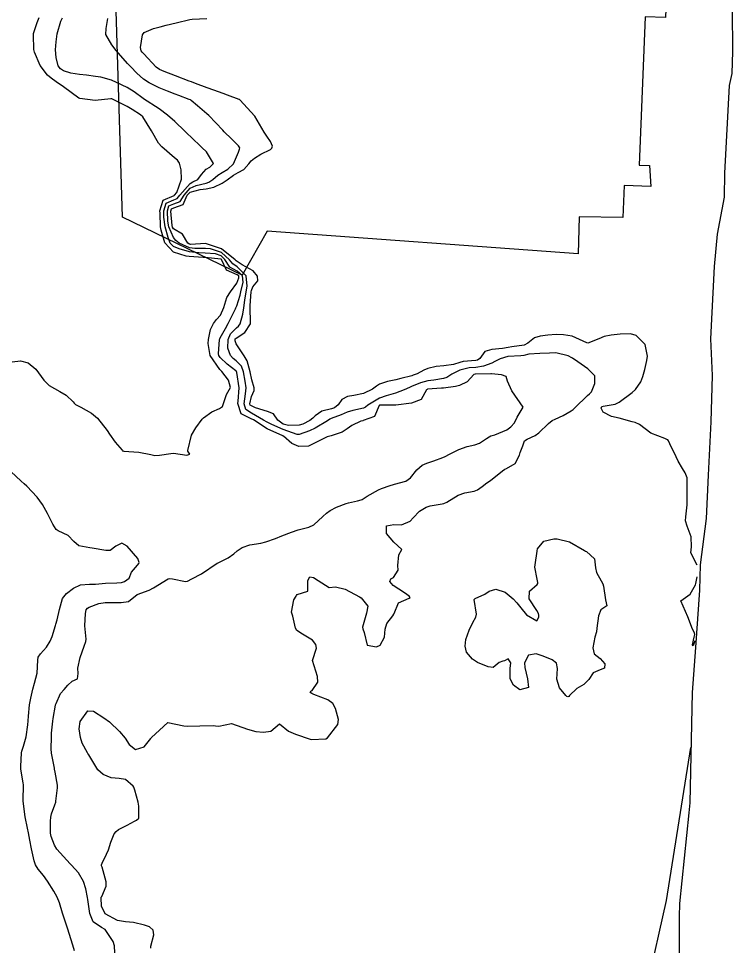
# Model space of a CAD drawing. Header units: metres. Extents: x 292545 to 299085, y 7450245 to 7463078.
# Drawn here: x 296629.3 to 296718.6, y 7460168.1 to 7460284.2 of the extents above; entities that cross this region are included whole.
import ezdxf

# ---------------------------------------------------------------- set-up
doc = ezdxf.new("R2010")
doc.units = ezdxf.units.M
for name, color, linetype in [('Area', 45, 'Continuous'), ('Curvas de Nivel 1m', 11, 'Continuous'), ('Edificações', 30, 'Continuous'), ('Vias Primárias', 230, 'Continuous')]:
    doc.layers.add(name, color=color, linetype=linetype)

msp = doc.modelspace()

# ---------------------------------------------------------------- linework, layer by layer
at = {"layer": 'Area'}
msp.add_polyline3d([(296718.56, 7460285.32, 659.6), (296718.58, 7460280.1, 659.62), (296718.52, 7460277.32, 659.61), (296718.17, 7460275.83, 659.55), (296717.58, 7460264.85, 659.47), (296717.55, 7460261.85, 659.49), (296716.69, 7460257.24, 659.48), (296716.3, 7460253.17, 659.54), (296715.85, 7460244.15, 659.48), (296716.05, 7460239.55, 659.53), (296715.86, 7460233.77, 659.24), (296715.54, 7460227.08, 658.99), (296715.29, 7460221.66, 658.93), (296714.55, 7460215.86, 658.85), (296714.48, 7460212.71, 658.87), (296713.97, 7460205.51, 658.76), (296713.53, 7460199.9, 658.82), (296713.24, 7460186.08, 658.94), (296713.14, 7460184.82, 659), (296711.98, 7460173.48, 658.81), (296711.9, 7460171.81, 658.77), (296711.92, 7460165.12, 658.83)], dxfattribs=at)
at = {"layer": 'Curvas de Nivel 1m', "flags": 128}
for points, elevation in [([(296628.48, 7460241.25), (296629.52, 7460241.39), (296630.48, 7460241.14), (296631.45, 7460240.32), (296632.45, 7460238.97), (296633.12, 7460238.3), (296634.44, 7460237.55), (296635.24, 7460237.09), (296636.1, 7460236.26), (296636.24, 7460236.08), (296636.42, 7460235.92), (296637.08, 7460235.59), (296638.41, 7460234.85), (296639.18, 7460234.23), (296640.38, 7460232.65), (296640.66, 7460232.22), (296641.38, 7460231.22), (296642.26, 7460230.19), (296642.3, 7460230.14), (296642.35, 7460230.11), (296642.46, 7460230.08), (296644.35, 7460229.94), (296645.85, 7460229.65), (296646.35, 7460229.55), (296646.9, 7460229.58), (296648.35, 7460229.81), (296648.65, 7460229.82), (296650.35, 7460229.6), (296650.72, 7460229.72), (296650.45, 7460230.1), (296650.44, 7460230.18), (296650.93, 7460232.09), (296651.46, 7460233.01), (296652.26, 7460234.07), (296652.4, 7460234.24), (296653.45, 7460235.02), (296654.42, 7460235.43), (296654.8, 7460235.67), (296654.93, 7460236.04), (296655.31, 7460237.16), (296655.78, 7460238.04), (296655.55, 7460238.95), (296654.72, 7460240.05), (296654.59, 7460240.17), (296654.48, 7460240.28), (296653.24, 7460242.06), (296653.01, 7460243.57), (296653.05, 7460244.06), (296653.28, 7460245.32), (296653.65, 7460246.06), (296654.04, 7460246.56), (296654.55, 7460247.11), (296654.97, 7460248.04), (296655.33, 7460249.29), (296655.8, 7460250.03), (296656.6, 7460251.08), (296656.85, 7460251.78), (296656.82, 7460252.02), (296656.61, 7460252.16), (296655.29, 7460252.71), (296654.67, 7460254.05), (296654.63, 7460254.09), (296654.57, 7460254.12), (296652.64, 7460254.32), (296652.37, 7460254.33), (296650.64, 7460254.43), (296650.26, 7460254.47), (296648.65, 7460254.98), (296647.58, 7460256.13), (296647.11, 7460257.71), (296647.06, 7460258.14), (296646.98, 7460259.86), (296646.97, 7460260.14), (296647.38, 7460261.48), (296648.73, 7460262.06), (296648.77, 7460262.08), (296648.81, 7460262.12), (296649.08, 7460262.45), (296649.67, 7460264.11), (296649.61, 7460265.27), (296649.4, 7460266.11), (296649.15, 7460266.48), (296648.79, 7460266.8), (296647.22, 7460268.14), (296646.81, 7460268.63), (296645.9, 7460270.15), (296644.85, 7460271.89), (296644.55, 7460272.16), (296643.51, 7460272.83), (296642.86, 7460273.21), (296640.95, 7460274.14), (296640.87, 7460274.16), (296640.81, 7460274.15), (296638.87, 7460273.97), (296636.93, 7460274.2), (296636.87, 7460274.23), (296636.82, 7460274.26), (296634.89, 7460275.65), (296633.98, 7460276.29), (296633.35, 7460276.75), (296632.91, 7460277.14), (296632, 7460278.32), (296631.27, 7460280), (296631.2, 7460280.33), (296631.14, 7460282.15), (296631.17, 7460282.33), (296631.62, 7460283.69), (296631.85, 7460284.32)], 656), ([(296641.35, 7460166.45), (296641.28, 7460168.2), (296641.1, 7460168.72), (296640.11, 7460170.22), (296639.65, 7460170.51), (296638.6, 7460171.19), (296638.18, 7460172.23), (296637.93, 7460173.99), (296637.89, 7460174.24), (296637.7, 7460175.32), (296637.42, 7460176.24), (296636.8, 7460177.33), (296635.91, 7460178.27), (296635.74, 7460178.44), (296634.06, 7460180.29), (296633.77, 7460180.78), (296633.37, 7460181.88), (296633.3, 7460182.3), (296633.3, 7460183.8), (296633.31, 7460184.29), (296633.4, 7460184.7), (296633.83, 7460185.83), (296633.94, 7460186.18), (296633.96, 7460186.29), (296634.17, 7460187.97), (296634.16, 7460188.29), (296633.87, 7460189.91), (296633.79, 7460190.29), (296633.76, 7460190.41), (296633.39, 7460192.3), (296633.37, 7460192.83), (296633.39, 7460194.3), (296633.42, 7460194.81), (296633.58, 7460196.29), (296633.63, 7460196.62), (296633.91, 7460198.29), (296633.92, 7460198.34), (296633.98, 7460198.53), (296634.52, 7460199.75), (296634.97, 7460200.28), (296635.46, 7460200.81), (296636.01, 7460201.29), (296636.66, 7460201.62), (296636.73, 7460202.26), (296636.71, 7460202.94), (296637.01, 7460204.26), (296637.51, 7460205.7), (296637.72, 7460206.25), (296637.73, 7460206.58), (296637.56, 7460208.25), (296637.64, 7460209.78), (296637.74, 7460210.24), (296637.9, 7460210.45), (296638.12, 7460210.58), (296639.32, 7460211.03), (296640.13, 7460211.15), (296641.17, 7460211.16), (296642.13, 7460211.15), (296643.02, 7460211.29), (296644.14, 7460212.17), (296645.62, 7460212.68), (296646.15, 7460212.99), (296647.99, 7460214.12), (296648.16, 7460214.16), (296648.55, 7460214.12), (296650.16, 7460213.76), (296650.43, 7460213.83), (296650.97, 7460214.09), (296652.17, 7460214.73), (296654.11, 7460216.05), (296654.16, 7460216.08), (296654.18, 7460216.09), (296655.5, 7460216.73), (296656.2, 7460217.24), (296656.63, 7460217.6), (296657.26, 7460218.01), (296658.22, 7460218.37), (296659.61, 7460218.59), (296660.22, 7460218.73), (296661.43, 7460219.17), (296662.23, 7460219.48), (296663.43, 7460219.94), (296664.24, 7460220.23), (296665.58, 7460220.57), (296666.24, 7460220.88), (296667.33, 7460221.89), (296667.8, 7460222.34), (296668.26, 7460222.66), (296669.07, 7460223.08), (296670.28, 7460223.53), (296670.54, 7460223.6), (296671.67, 7460223.85), (296672.14, 7460223.98), (296672.28, 7460224.04), (296672.9, 7460224.44), (296674.3, 7460225.24), (296674.69, 7460225.41), (296675.78, 7460225.8), (296676.17, 7460225.93), (296676.3, 7460225.95), (296677.74, 7460226.34), (296678.31, 7460226.75), (296679.12, 7460227.76), (296679.77, 7460228.31), (296680.34, 7460228.56), (296681.21, 7460228.86), (296682.35, 7460229.28), (296682.65, 7460229.41), (296683.21, 7460229.71), (296684.36, 7460230.3), (296685.39, 7460230.65), (296686.37, 7460230.89), (296686.93, 7460231.1), (296687.81, 7460231.66), (296688.14, 7460231.89), (296688.38, 7460231.98), (296688.85, 7460232.11), (296690.38, 7460232.74), (296690.88, 7460233.12), (296691.31, 7460233.61), (296691.67, 7460234.34), (296692.42, 7460235.6), (296690.98, 7460237.61), (296690.46, 7460238.84), (296690.26, 7460239.42), (296689.69, 7460239.63), (296688.46, 7460239.75), (296688.36, 7460239.75), (296686.46, 7460239.73), (296686.4, 7460239.73), (296686.24, 7460239.67), (296685.4, 7460238.74), (296684.45, 7460238.31), (296683.96, 7460238.18), (296682.45, 7460237.98), (296682.2, 7460237.96), (296680.44, 7460237.82), (296680.38, 7460237.81), (296680.3, 7460237.74), (296679.63, 7460236.55), (296678.43, 7460236.07), (296676.47, 7460235.83), (296676.42, 7460235.82), (296676.4, 7460235.82), (296674.42, 7460235.82), (296674.41, 7460235.81), (296673.82, 7460234.4), (296672.39, 7460233.9), (296672.34, 7460233.89), (296672.1, 7460233.84), (296670.96, 7460233.28), (296670.38, 7460232.86), (296669.78, 7460232.46), (296668.37, 7460232), (296667.89, 7460231.89), (296666.37, 7460231.13), (296665.56, 7460230.72), (296664.36, 7460230.66), (296663.45, 7460231.03), (296662.42, 7460231.95), (296662.37, 7460231.97), (296662.34, 7460231.99), (296660.39, 7460232.86), (296658.69, 7460234), (296658.4, 7460234.13), (296657.13, 7460234.74), (296656.72, 7460236.03), (296656.76, 7460236.35), (296656.89, 7460238.02), (296656.58, 7460239.92), (296656.55, 7460240.03), (296656.53, 7460240.09), (296656.47, 7460240.14), (296655.4, 7460240.95), (296654.49, 7460241.8), (296654.32, 7460242.05), (296654.28, 7460242.27), (296654.43, 7460244.05), (296654.45, 7460244.12), (296654.52, 7460244.25), (296655.15, 7460245.43), (296655.51, 7460246.04), (296656.42, 7460247.88), (296656.47, 7460248.02), (296656.5, 7460248.09), (296656.57, 7460248.25), (296657, 7460249.6), (296657.09, 7460250.01), (296657.38, 7460251.24), (296657.29, 7460252.01), (296656.62, 7460252.58), (296655.7, 7460253.11), (296655.09, 7460254.04), (296654.64, 7460254.52), (296653.94, 7460254.76), (296652.64, 7460254.87), (296651.84, 7460254.89), (296650.65, 7460255.03), (296649.38, 7460255.38), (296648.66, 7460255.68), (296648.24, 7460256.12), (296647.98, 7460256.82), (296647.62, 7460258.13), (296647.47, 7460259.36), (296647.44, 7460260.13), (296647.73, 7460261.12), (296648.72, 7460261.54), (296649.14, 7460261.7), (296649.45, 7460262.11), (296650.75, 7460263.57), (296651.07, 7460263.77), (296651.69, 7460264.08), (296652.15, 7460264.69), (296652.77, 7460265.35), (296653.21, 7460265.63), (296653.69, 7460266.06), (296652.8, 7460267.52), (296652.21, 7460268.08), (296650.82, 7460269.41), (296650.47, 7460269.74), (296650.09, 7460270.1), (296648.84, 7460271.33), (296647.93, 7460272.13), (296646.86, 7460272.89), (296644.91, 7460274.16), (296644.87, 7460274.19), (296643.75, 7460275.04), (296642.89, 7460275.57), (296641.52, 7460276.2), (296640.91, 7460276.48), (296639.57, 7460276.89), (296638.91, 7460276.97), (296637.77, 7460277.11), (296636.91, 7460277.2), (296635.83, 7460277.36), (296634.92, 7460277.67), (296634.54, 7460277.9), (296634.24, 7460278.29), (296633.99, 7460279.35), (296633.9, 7460280.3), (296633.97, 7460281.28), (296634.13, 7460282.29), (296634.59, 7460283.88), (296634.77, 7460284.28)], 657), ([(296645.84, 7460167.92), (296645.85, 7460168.15), (296646.2, 7460169.58), (296646.14, 7460170.15), (296645.65, 7460170.58), (296645.02, 7460170.78), (296643.65, 7460171.11), (296642.67, 7460171.21), (296641.65, 7460171.37), (296640.12, 7460172.22), (296639.67, 7460173.17), (296639.63, 7460174.22), (296639.63, 7460174.27), (296639.69, 7460174.38), (296640.25, 7460175.67), (296640.25, 7460176.21), (296639.73, 7460178.03), (296639.66, 7460178.22), (296639.65, 7460178.31), (296639.74, 7460178.53), (296640.3, 7460179.66), (296640.55, 7460180.21), (296640.81, 7460181.17), (296641.25, 7460182.21), (296641.48, 7460182.51), (296641.79, 7460182.73), (296642.89, 7460183.28), (296643.8, 7460183.8), (296644.04, 7460183.93), (296644.32, 7460184.16), (296644.33, 7460185.66), (296644.23, 7460186.17), (296643.85, 7460187.69), (296643.72, 7460188.04), (296643.64, 7460188.17), (296642.67, 7460189), (296641.86, 7460189.11), (296640.85, 7460189.23), (296639.87, 7460189.64), (296639.21, 7460190.23), (296638.06, 7460192.08), (296637.96, 7460192.24), (296637.9, 7460192.33), (296637.24, 7460193.57), (296637.02, 7460194.25), (296636.87, 7460195.33), (296637, 7460196.25), (296637.97, 7460197.59), (296638.65, 7460197.55), (296639.96, 7460196.7), (296640.64, 7460196.21), (296641.93, 7460195), (296642.6, 7460194.19), (296643.13, 7460193.4), (296643.91, 7460192.76), (296644.99, 7460193.08), (296645.84, 7460194.15), (296645.87, 7460194.2), (296645.92, 7460194.26), (296646.9, 7460195.18), (296647.95, 7460196.12), (296649.94, 7460195.71), (296650.36, 7460195.68), (296651.94, 7460195.71), (296653.64, 7460195.76), (296653.94, 7460195.72), (296654.32, 7460195.67), (296655.94, 7460196.03), (296657.94, 7460195.32), (296658.96, 7460195.03), (296659.93, 7460194.92), (296660.85, 7460195.06), (296661.94, 7460195.96), (296663.06, 7460195.07), (296663.93, 7460194.69), (296665.78, 7460194.05), (296665.92, 7460194.02), (296667.71, 7460194.11), (296667.93, 7460194.2), (296669.22, 7460195.87), (296669.3, 7460196.52), (296668.93, 7460197.88), (296668.61, 7460198.51), (296667.98, 7460198.97), (296666.24, 7460199.66), (296665.99, 7460199.76), (296665.77, 7460199.91), (296665.86, 7460200.04), (296666, 7460200.16), (296666.72, 7460201.2), (296666.69, 7460201.9), (296666.04, 7460203.91), (296666.55, 7460205.42), (296666.49, 7460205.91), (296666.07, 7460206.43), (296664.81, 7460207.19), (296664.09, 7460207.66), (296663.93, 7460207.93), (296663.6, 7460209.43), (296663.44, 7460209.94), (296663.7, 7460211.5), (296663.99, 7460211.93), (296664.04, 7460212.02), (296664.14, 7460212.15), (296665.48, 7460212.58), (296665.48, 7460213.92), (296665.72, 7460214.37), (296666.17, 7460214.29), (296666.75, 7460213.9), (296668.15, 7460213.03), (296668.92, 7460213.11), (296670.15, 7460212.83), (296671.94, 7460211.84), (296672.13, 7460211.72), (296672.98, 7460210.68), (296672.81, 7460209.83), (296672.32, 7460208.06), (296672.34, 7460207.84), (296672.53, 7460207.4), (296672.91, 7460205.83), (296674.06, 7460205.61), (296674.52, 7460205.81), (296675.05, 7460206.83), (296675.16, 7460207.8), (296675.37, 7460208.53), (296676.11, 7460209.5), (296676.23, 7460209.67), (296676.27, 7460209.79), (296676.82, 7460211.09), (296678.13, 7460211.69), (296678.27, 7460211.77), (296678.14, 7460211.95), (296677.55, 7460212.37), (296676.15, 7460213.26), (296675.73, 7460213.79), (296675.85, 7460214.11), (296676.17, 7460214.29), (296676.75, 7460215.21), (296676.72, 7460215.78), (296676.87, 7460217.11), (296677.21, 7460217.78), (296676.22, 7460218.69), (296675.3, 7460219.8), (296675.32, 7460220.72), (296676.24, 7460220.91), (296677.17, 7460220.86), (296678.25, 7460221.33), (296678.63, 7460221.76), (296679.45, 7460222.56), (296680.27, 7460223.06), (296680.78, 7460223.23), (296682.28, 7460223.49), (296682.47, 7460223.53), (296682.87, 7460223.71), (296684.29, 7460224.58), (296685.12, 7460224.85), (296686.29, 7460225.09), (296686.7, 7460225.26), (296687.27, 7460225.66), (296687.86, 7460226.1), (296688.31, 7460226.43), (296689.84, 7460227.63), (296690.11, 7460227.84), (296690.33, 7460227.93), (296691.41, 7460228.54), (296691.93, 7460229.6), (296692.05, 7460229.91), (296692.36, 7460230.74), (296692.59, 7460231.38), (296692.89, 7460231.59), (296693.91, 7460232.06), (296694.38, 7460232.37), (296695.57, 7460233.56), (296696.03, 7460233.93), (296696.4, 7460234.09), (296697.41, 7460234.54), (296698.42, 7460235.14), (296698.64, 7460235.31), (296698.86, 7460235.52), (296700.44, 7460237.04), (296700.7, 7460237.24), (296700.96, 7460237.49), (296701.38, 7460238.56), (296701.36, 7460239.49), (296700.48, 7460240.39), (296698.81, 7460241.53), (296698.63, 7460241.66), (296698.5, 7460241.77), (296698.03, 7460242), (296696.5, 7460242.38), (296695.72, 7460242.34), (296694.5, 7460242.31), (296693.13, 7460242.22), (296692.5, 7460242.05), (296692.11, 7460241.99), (296690.5, 7460241.91), (296689.54, 7460241.63), (296688.86, 7460241.28), (296688.48, 7460241.11), (296687.43, 7460240.71), (296686.48, 7460240.56), (296685.66, 7460240.49), (296684.48, 7460240.2), (296683.47, 7460239.71), (296682.87, 7460239.31), (296682.46, 7460239.18), (296681.21, 7460238.98), (296680.46, 7460238.87), (296679.57, 7460238.64), (296678.45, 7460238.17), (296678.17, 7460238.05), (296677.5, 7460237.77), (296676.44, 7460237.33), (296675.25, 7460236.99), (296674.43, 7460236.73), (296672.96, 7460235.83), (296672.67, 7460235.58), (296672.42, 7460235.46), (296671.1, 7460235.16), (296670.41, 7460234.96), (296669.63, 7460234.64), (296668.4, 7460234.15), (296668.21, 7460234.07), (296667.94, 7460233.89), (296666.38, 7460232.96), (296665.66, 7460232.64), (296664.38, 7460232.15), (296664.15, 7460232.16), (296662.39, 7460232.78), (296660.97, 7460233.4), (296660.4, 7460233.69), (296659.92, 7460233.98), (296658.41, 7460234.83), (296657.7, 7460235.29), (296657.51, 7460236.01), (296657.69, 7460237.27), (296657.74, 7460238.01), (296657.63, 7460238.84), (296657.41, 7460240.02), (296657.16, 7460240.7), (296656.49, 7460241.38), (296656.12, 7460241.66), (296655.79, 7460242.03), (296655.45, 7460242.98), (296655.49, 7460244.04), (296655.8, 7460244.75), (296656.54, 7460245.5), (296656.81, 7460245.74), (296656.99, 7460246.02), (296657.33, 7460247.24), (296657.45, 7460248.01), (296657.6, 7460248.98), (296657.77, 7460250.01), (296657.9, 7460250.71), (296657.75, 7460252.01), (296656.62, 7460253.13), (296656.1, 7460253.5), (296655.66, 7460254.03), (296654.65, 7460254.95), (296653.31, 7460255.41), (296652.65, 7460255.45), (296651.32, 7460255.42), (296650.65, 7460255.52), (296649.37, 7460256.11), (296648.97, 7460256.42), (296648.67, 7460256.82), (296648.09, 7460258.13), (296647.97, 7460258.84), (296647.9, 7460260.13), (296648.08, 7460260.76), (296648.72, 7460261.02), (296649.5, 7460261.33), (296649.98, 7460262.1), (296650.74, 7460262.97), (296651.52, 7460263.3), (296652.75, 7460263.63), (296653.08, 7460263.74), (296653.59, 7460264.06), (296654.21, 7460264.61), (296654.77, 7460264.95), (296655.46, 7460265.36), (296656.18, 7460266.03), (296656.8, 7460267.5), (296656.94, 7460267.88), (296656.98, 7460268.02), (296656.81, 7460268.29), (296655.92, 7460269.14), (296654.99, 7460270.05), (296654.83, 7460270.22), (296653.07, 7460272.07), (296652.85, 7460272.27), (296651.68, 7460273.27), (296650.87, 7460273.96), (296650.8, 7460274.02), (296650.64, 7460274.09), (296649.35, 7460274.58), (296648.88, 7460274.75), (296647.9, 7460275.12), (296646.89, 7460275.53), (296645.63, 7460276.15), (296644.9, 7460276.64), (296644.1, 7460277.36), (296643.32, 7460278.18), (296643.13, 7460278.39), (296642.93, 7460278.6), (296641.5, 7460280.2), (296640.95, 7460280.91), (296640.22, 7460282.22), (296640.25, 7460282.95), (296640.46, 7460284.22)], 658), ([(296714.19, 7460215.84), (296713.39, 7460217.35), (296713.45, 7460218.11), (296713.42, 7460219.35), (296712.9, 7460220.7), (296712.71, 7460221.36), (296712.76, 7460221.85), (296712.93, 7460223.35), (296712.9, 7460224.75), (296712.91, 7460225.35), (296712.92, 7460226.75), (296712.68, 7460227.36), (296712.33, 7460227.91), (296711.81, 7460228.84), (296711.55, 7460229.37), (296710.77, 7460230.98), (296710.59, 7460231.39), (296710.49, 7460231.5), (296710.37, 7460231.56), (296710.12, 7460231.65), (296708.38, 7460232.34), (296706.94, 7460233.42), (296706.4, 7460233.68), (296706.06, 7460233.77), (296704.4, 7460234.19), (296703.45, 7460234.43), (296702.41, 7460234.94), (296702.15, 7460235.48), (296702.26, 7460235.65), (296702.43, 7460235.71), (296703.92, 7460235.98), (296704.43, 7460236.2), (296706.05, 7460237.44), (296706.45, 7460237.8), (296707.12, 7460238.76), (296707.38, 7460239.42), (296707.61, 7460240.29), (296707.87, 7460241.42), (296707.94, 7460241.98), (296707.67, 7460243.42), (296706.52, 7460244.55), (296705.83, 7460244.75), (296704.53, 7460244.7), (296703.41, 7460244.6), (296702.53, 7460244.41), (296701.86, 7460244.15), (296700.51, 7460243.6), (296700.39, 7460243.63), (296698.53, 7460244.45), (296697.43, 7460244.64), (296696.53, 7460244.66), (296695.49, 7460244.6), (296694.53, 7460244.47), (296693.84, 7460244.26), (296693, 7460243.59), (296692.51, 7460243.36), (296691, 7460243.12), (296690.51, 7460243.05), (296689.81, 7460242.93), (296688.5, 7460242.82), (296687.62, 7460242.54), (296686.97, 7460241.67), (296686.7, 7460241.45), (296686.49, 7460241.41), (296684.89, 7460241.29), (296684.49, 7460241.19), (296683.71, 7460240.93), (296682.48, 7460240.76), (296681.54, 7460240.67), (296680.48, 7460240.42), (296680, 7460240.22), (296679.16, 7460239.75), (296678.66, 7460239.57), (296678.47, 7460239.52), (296677.09, 7460239.16), (296676.46, 7460239.02), (296675.45, 7460238.81), (296674.45, 7460238.46), (296674.04, 7460238.22), (296673.57, 7460237.82), (296672.44, 7460237.29), (296671.23, 7460237.05), (296670.43, 7460236.9), (296669.74, 7460236.55), (296669.25, 7460235.87), (296668.79, 7460235.5), (296668.42, 7460235.39), (296667.24, 7460235.07), (296666.4, 7460234.52), (296666.09, 7460234.22), (296665.73, 7460233.92), (296664.85, 7460233.47), (296664.39, 7460233.35), (296663.04, 7460233.3), (296662.4, 7460233.48), (296661.73, 7460233.96), (296661.18, 7460234.74), (296660.41, 7460235.04), (296658.91, 7460235.5), (296658.42, 7460235.74), (296658.26, 7460235.85), (296658.23, 7460236), (296658.43, 7460236.9), (296658.76, 7460237.68), (296658.76, 7460238), (296658.46, 7460239.01), (296658.25, 7460240), (296657.87, 7460241.39), (296657.52, 7460242.01), (296656.51, 7460243.5), (296656.36, 7460243.87), (296656.36, 7460244.02), (296656.4, 7460244.13), (296656.52, 7460244.22), (296657.61, 7460244.92), (296658.28, 7460246), (296658.31, 7460246.24), (296658.24, 7460248), (296658.26, 7460248.31), (296658.4, 7460250), (296658.43, 7460250.17), (296658.6, 7460250.62), (296659.21, 7460251.39), (296659.19, 7460251.99), (296658.62, 7460252.64), (296657.24, 7460253.4), (296656.63, 7460253.79), (296656.5, 7460253.89), (296656.37, 7460254.02), (296654.65, 7460255.38), (296652.67, 7460256.06), (296650.8, 7460255.95), (296650.66, 7460255.97), (296650.47, 7460256.09), (296649.8, 7460257.23), (296648.68, 7460257.88), (296648.53, 7460258.12), (296648.49, 7460258.31), (296648.35, 7460260.12), (296648.43, 7460260.4), (296648.71, 7460260.51), (296649.87, 7460260.95), (296650.39, 7460262.1), (296650.74, 7460262.49), (296652.02, 7460262.8), (296652.74, 7460262.9), (296653.7, 7460263.1), (296654.75, 7460263.6), (296655.37, 7460264.04), (296656.18, 7460264.61), (296656.77, 7460264.95), (296657.45, 7460265.33), (296658.11, 7460266.01), (296658.39, 7460266.4), (296658.79, 7460266.75), (296659.57, 7460267.22), (296660.8, 7460267.83), (296660.98, 7460267.98), (296661.07, 7460268.24), (296660.81, 7460268.82), (296660.33, 7460269.49), (296659.99, 7460269.98), (296658.85, 7460272), (296656.98, 7460274.02), (296656.91, 7460274.06), (296656.87, 7460274.07), (296655.44, 7460274.61), (296654.88, 7460274.81), (296653.7, 7460275.25), (296652.89, 7460275.55), (296651.42, 7460276.08), (296650.9, 7460276.27), (296650.61, 7460276.38), (296648.91, 7460277.02), (296647.49, 7460277.56), (296646.92, 7460277.82), (296646.48, 7460278.14), (296644.94, 7460279.78), (296644.76, 7460279.98), (296644.63, 7460280.16), (296644.55, 7460280.57), (296644.79, 7460282.16), (296644.98, 7460282.44), (296646.17, 7460282.95), (296646.98, 7460283.18), (296647.75, 7460283.37), (296648.99, 7460283.68), (296650.73, 7460284.09), (296650.99, 7460284.13), (296652.84, 7460284.23)], 659), ([(296636.29, 7460167.57), (296636.09, 7460168.27), (296635.63, 7460169.72), (296635.46, 7460170.27), (296635.36, 7460170.55), (296634.8, 7460172.28), (296634.39, 7460173.57), (296634.1, 7460174.29), (296633.69, 7460175.04), (296632.9, 7460176.3), (296632.39, 7460176.98), (296631.73, 7460177.79), (296631.4, 7460178.32), (296631.22, 7460178.85), (296630.89, 7460180.33), (296630.71, 7460181.4), (296630.53, 7460182.33), (296630.39, 7460182.93), (296630.12, 7460184.34), (296629.87, 7460186.3), (296629.87, 7460186.34), (296629.88, 7460186.38), (296629.89, 7460188.34), (296629.89, 7460188.37), (296629.85, 7460188.54), (296629.58, 7460190.34), (296629.57, 7460190.65), (296629.65, 7460192.34), (296629.69, 7460192.56), (296629.91, 7460193.16), (296630.24, 7460194.34), (296630.45, 7460195.83), (296630.49, 7460196.33), (296630.54, 7460196.91), (296630.67, 7460198.33), (296630.81, 7460199.16), (296631.05, 7460200.32), (296631.28, 7460201.05), (296631.62, 7460202.32), (296631.68, 7460203.95), (296631.74, 7460204.31), (296632.05, 7460204.74), (296632.79, 7460205.57), (296633.25, 7460206.3), (296633.48, 7460206.89), (296633.9, 7460208.29), (296633.94, 7460208.44), (296634.1, 7460208.96), (296634.39, 7460210.29), (296634.79, 7460211.63), (296635.29, 7460212.27), (296636.15, 7460212.94), (296637.05, 7460213.35), (296638.15, 7460213.43), (296638.93, 7460213.46), (296640.16, 7460213.55), (296641.56, 7460213.6), (296642.16, 7460213.67), (296642.55, 7460213.79), (296643.1, 7460214.18), (296643.42, 7460214.93), (296644.18, 7460215.8), (296644.33, 7460216.02), (296644.37, 7460216.17), (296644.19, 7460216.66), (296642.88, 7460218.18), (296642.22, 7460218.57), (296641.47, 7460218.2), (296640.76, 7460217.65), (296640.2, 7460217.65), (296638.49, 7460217.95), (296638.21, 7460217.99), (296636.83, 7460218.25), (296636.22, 7460218.8), (296635.5, 7460219.54), (296634.23, 7460220.13), (296633.99, 7460220.29), (296633.59, 7460220.95), (296632.9, 7460222.3), (296632.27, 7460223.39), (296631.63, 7460224.32), (296630.3, 7460225.71), (296629.97, 7460226), (296629.62, 7460226.34), (296628.32, 7460227.55)], 656), ([(296713.87, 7460206.34), (296713.66, 7460205.73), (296713.57, 7460205.86), (296713.81, 7460206.81), (296713.89, 7460207.15), (296713.85, 7460207.34), (296713.6, 7460207.83), (296713.01, 7460209.35), (296712.13, 7460211.36), (296713.31, 7460212.18), (296713.95, 7460213.34), (296713.99, 7460213.51), (296714.17, 7460214.34)], 659)]:
    msp.add_lwpolyline(points, dxfattribs=dict(at, elevation=elevation))
at = {"layer": 'Curvas de Nivel 1m', "elevation": 659, "flags": 128}
msp.add_lwpolyline([(296700.2, 7460217.56), (296700.33, 7460217.51), (296701.34, 7460216.63), (296701.47, 7460215.49), (296701.58, 7460214.89), (296702.17, 7460213.84), (296702.38, 7460213.48), (296702.46, 7460213.18), (296702.71, 7460211.47), (296702.86, 7460210.74), (296702.12, 7460210.22), (296701.82, 7460209.48), (296701.64, 7460207.93), (296701.57, 7460207.49), (296701.39, 7460206.8), (296701.12, 7460205.49), (296701.28, 7460204.72), (296702.05, 7460204.13), (296702.61, 7460203.47), (296702.56, 7460202.95), (296702.03, 7460202.72), (296701.18, 7460202.34), (296700.64, 7460201.5), (296700.01, 7460200.9), (296699.11, 7460200.41), (296698.21, 7460199.53), (296698.13, 7460199.39), (296697.99, 7460199.34), (296697.87, 7460199.41), (296697.73, 7460199.53), (296696.94, 7460200.49), (296696.63, 7460201.54), (296696.69, 7460202.88), (296696.57, 7460203.54), (296696.05, 7460203.99), (296694.92, 7460204.44), (296694.05, 7460204.73), (296693.07, 7460204.57), (296692.59, 7460203.59), (296692.6, 7460203.03), (296692.96, 7460201.59), (296693.07, 7460200.52), (296692, 7460200.21), (296691.18, 7460200.79), (296690.8, 7460201.62), (296690.76, 7460202.89), (296690.88, 7460203.62), (296690.52, 7460204.09), (296690.05, 7460203.87), (296689.87, 7460203.81), (296689.39, 7460203.64), (296688.67, 7460203), (296688.03, 7460203.12), (296686.69, 7460203.66), (296686.05, 7460204.04), (296685.31, 7460204.93), (296685.14, 7460205.68), (296685.25, 7460206.51), (296685.66, 7460207.68), (296686.1, 7460208.65), (296686.47, 7460209.3), (296686.57, 7460209.67), (296686.28, 7460211.52), (296686.4, 7460211.67), (296687.6, 7460212.19), (296688.15, 7460212.56), (296688.98, 7460212.82), (296690.15, 7460212.44), (296691.15, 7460211.61), (296691.62, 7460211.1), (296692.12, 7460210.47), (296692.84, 7460209.59), (296694.1, 7460208.87), (296694.38, 7460209.3), (296694.38, 7460209.58), (296694.32, 7460209.78), (296694.12, 7460210.15), (296693.17, 7460211.59), (296693.19, 7460212.55), (296694.16, 7460213.41), (296694.22, 7460213.52), (296694.23, 7460213.58), (296694.24, 7460213.65), (296694.17, 7460214.07), (296693.85, 7460215.58), (296693.89, 7460215.88), (296694.14, 7460217.58), (296694.15, 7460217.63), (296694.21, 7460217.88), (296694.97, 7460218.82), (296696.23, 7460219.12), (296696.66, 7460219.11), (296698.22, 7460218.72), (296700.07, 7460217.64)], close=True, dxfattribs=at)
at = {"layer": 'Edificações'}
msp.add_lwpolyline([(296699.3, 7460254.77), (296660.39, 7460257.6), (296657.24, 7460252.11), (296642.28, 7460259.34), (296641.19, 7460294.72), (296645.93, 7460294.86), (296647.02, 7460308.25), (296673.76, 7460306.67), (296673.89, 7460308.89), (296698.51, 7460308.72), (296698.45, 7460301.41), (296710.86, 7460300.9), (296710.22, 7460284.33), (296707.65, 7460284.43), (296706.92, 7460265.86), (296708.2, 7460265.81), (296708.39, 7460263.2), (296705.04, 7460263.32), (296704.89, 7460259.32), (296699.43, 7460259.38)], close=True, dxfattribs=at)
at = {"layer": 'Vias Primárias'}
msp.add_lwpolyline([(296629.77, 7459959.91), (296643.25, 7459988.54), (296654.21, 7460011.75), (296660.44, 7460026.78), (296667.37, 7460044.37), (296675.69, 7460066.17), (296681.63, 7460081.55), (296686.76, 7460094.93), (296692.35, 7460110), (296696.85, 7460122.88), (296700.6, 7460135.19), (296704.52, 7460149.2), (296707.96, 7460163.28), (296710.33, 7460173.85), (296713.38, 7460192.99)], dxfattribs=at)

doc.saveas('drawing.dxf')
